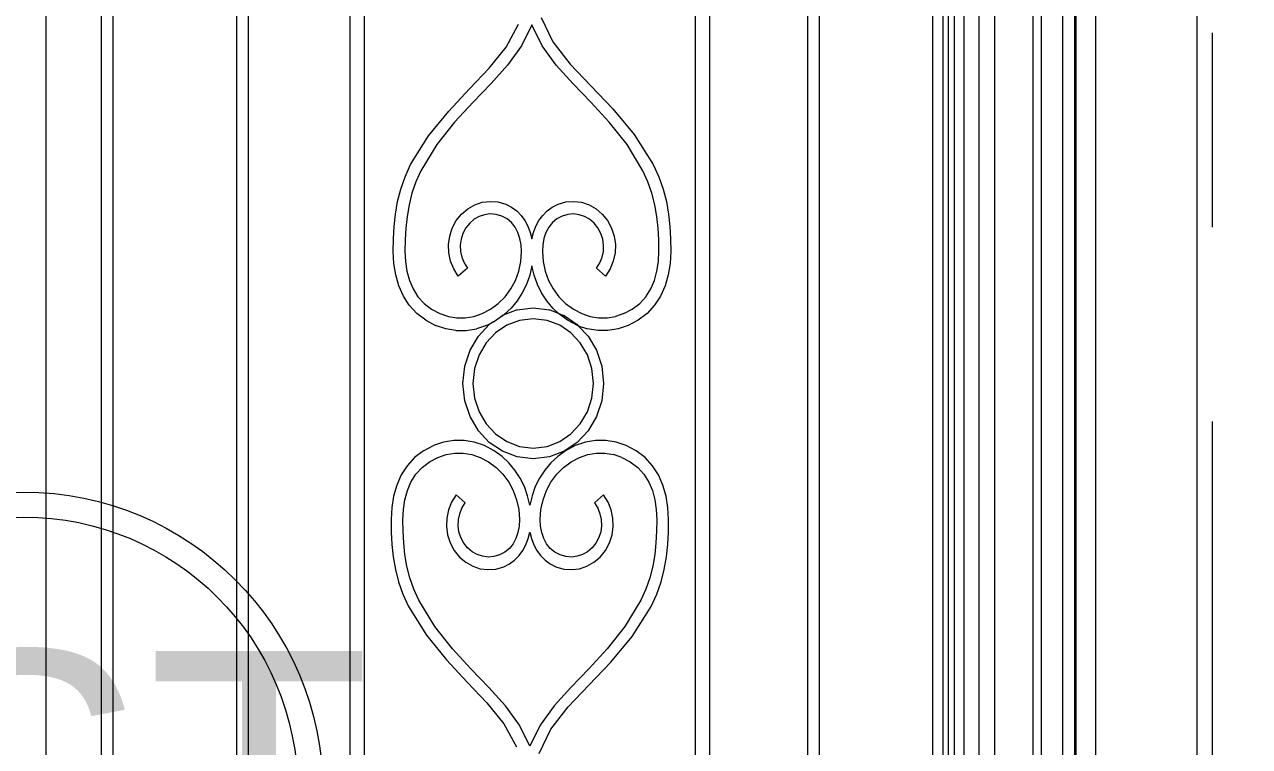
# Model space of a CAD drawing. Header units: millimetres. Extents: x 1832547 to 2001569, y -558009 to -417808.
# Drawn here: x 1917956 to 1918744, y -547896 to -547432 of the extents above; entities that cross this region are included whole.
import ezdxf

# ---------------------------------------------------------------- set-up
doc = ezdxf.new("R2010")
doc.units = ezdxf.units.MM
doc.header["$MEASUREMENT"] = 0
doc.linetypes.add('CENTER', pattern=[2, 1.25, -0.25, 0.25, -0.25])
doc.layers.get('0').update_dxf_attribs({"linetype": 'CONTINUOUS'})
for name, color, linetype, lineweight in [('AUDIT_I_120404221301-0', 7, 'CONTINUOUS', 15), ('CA. HATCH', 250, 'CONTINUOUS', 9), ('CA.manh 08', 8, 'CONTINUOUS', 9), ('CA.thay 145', 145, 'CONTINUOUS', 18), ('CA.tim 67', 67, 'CENTER', 9), ('CA_manh 08', 8, 'CONTINUOUS', 9)]:
    doc.layers.add(name, color=color, linetype=linetype, lineweight=lineweight)
doc.layers.add('H', color=250, linetype='CONTINUOUS')
doc.styles.add('CA.JSC1', font='Vhavan.ttf', dxfattribs={"width": 0.8})

# ---------------------------------------------------------------- blocks, each defined once
blk = doc.blocks.new('*U461')
for p, q in [((0, 0), (0, 2730)), ((65, 70), (65, 2675)), ((100, 70), (100, 2675))]:
    blk.add_line(p, q)
at = {"color": 8}
blk.add_lwpolyline([(86.5, 60), (78.5, 60), (78.5, 2685), (86.5, 2685)], close=True, dxfattribs=at)
blk = doc.blocks.new('A$C31C4286B')
at = {"layer": 'CA.manh 08'}
blk.add_circle((491.9, 947.5), 273.7, dxfattribs=at)
at = {"layer": 'CA.thay 145'}
blk.add_circle((491.9, 947.5), 250.8, dxfattribs=at)

msp = doc.modelspace()

# ---------------------------------------------------------------- hatches: boundary and pattern name
at = {"layer": 'H'}
h = msp.add_hatch(dxfattribs=at)
h.set_pattern_fill('ANSI31', color=256, scale=250, style=0)
h.paths.add_polyline_path([(1928169.95, -551249.24), (1928389.95, -551249.24), (1928389.95, -551899.24), (1928169.95, -551899.24)])
h.paths.add_polyline_path([(1928549.95, -551169.24), (1928494.95, -551169.24), (1928494.95, -551249.24), (1928389.95, -551249.24), (1928389.95, -551309.24), (1928449.95, -551309.24), (1928499.95, -551309.24), (1928499.95, -551279.24), (1928505.93, -551275.51), (1928511.56, -551271.26), (1928516.79, -551266.52), (1928521.56, -551261.33), (1928525.85, -551255.73), (1928529.63, -551249.77), (1928532.85, -551243.5), (1928535.49, -551236.96), (1928537.54, -551230.21), (1928538.97, -551223.3), (1928539.77, -551216.29), (1928539.95, -551209.24), (1928549.95, -551209.24)])
h.paths.add_polyline_path([(1928429.95, -551119.24), (1928419.95, -551119.24), (1928419.95, -551099.24), (1928389.95, -551099.24), (1928389.95, -551169.24), (1928439.95, -551169.24), (1928439.95, -551149.24), (1928429.95, -551149.24)])
h.paths.add_polyline_path([(1928169.95, -547549.24), (1928389.95, -547549.24), (1928389.95, -548199.24), (1928169.95, -548199.24)])
h.paths.add_polyline_path([(1928429.95, -547419.24), (1928419.95, -547419.24), (1928419.95, -547399.24), (1928389.95, -547399.24), (1928389.95, -547469.24), (1928439.95, -547469.24), (1928439.95, -547449.24), (1928429.95, -547449.24)])
h.paths.add_polyline_path([(1928549.95, -547469.24), (1928494.95, -547469.24), (1928494.95, -547549.24), (1928389.95, -547549.24), (1928389.95, -547609.24), (1928449.95, -547609.24), (1928499.95, -547609.24), (1928499.95, -547579.24), (1928505.93, -547575.51), (1928511.56, -547571.26), (1928516.79, -547566.52), (1928521.56, -547561.33), (1928525.85, -547555.73), (1928529.63, -547549.77), (1928532.85, -547543.5), (1928535.49, -547536.96), (1928537.54, -547530.21), (1928538.97, -547523.3), (1928539.77, -547516.29), (1928539.95, -547509.24), (1928549.95, -547509.24)])
h.paths.add_polyline_path([(1928519.95, -548909.24), (1928389.95, -548909.24), (1928389.95, -548984.24), (1928454.95, -548984.24), (1928454.95, -549034.24), (1928389.95, -549034.24), (1928389.95, -549119.24), (1928419.95, -549119.24), (1928419.95, -549099.24), (1928429.95, -549099.24), (1928429.95, -549069.24), (1928439.95, -549069.24), (1928439.95, -549049.24), (1928459.95, -549049.24), (1928469.95, -549049.24), (1928469.95, -549019.24), (1928475.93, -549015.51), (1928481.56, -549011.26), (1928486.79, -549006.52), (1928491.56, -549001.33), (1928495.85, -548995.73), (1928499.63, -548989.77), (1928502.85, -548983.5), (1928505.49, -548976.96), (1928507.54, -548970.21), (1928508.97, -548963.3), (1928509.77, -548956.29), (1928509.95, -548949.24), (1928519.95, -548949.24)])
h.paths.add_polyline_path([(1928169.95, -548599.24), (1928389.95, -548599.24), (1928389.95, -548984.24), (1928169.95, -548984.24)])
h.paths.add_polyline_path([(1928519.95, -545209.24), (1928389.95, -545209.24), (1928389.95, -545284.24), (1928454.95, -545284.24), (1928454.95, -545334.24), (1928389.95, -545334.24), (1928389.95, -545419.24), (1928419.95, -545419.24), (1928419.95, -545399.24), (1928429.95, -545399.24), (1928429.95, -545369.24), (1928439.95, -545369.24), (1928439.95, -545349.24), (1928459.95, -545349.24), (1928469.95, -545349.24), (1928469.95, -545319.24), (1928475.93, -545315.51), (1928481.56, -545311.26), (1928486.79, -545306.52), (1928491.56, -545301.33), (1928495.85, -545295.73), (1928499.63, -545289.77), (1928502.85, -545283.5), (1928505.49, -545276.96), (1928507.54, -545270.21), (1928508.97, -545263.3), (1928509.77, -545256.29), (1928509.95, -545249.24), (1928519.95, -545249.24)])
h.paths.add_polyline_path([(1928169.95, -544976.05), (1928389.95, -544976.05), (1928389.95, -545284.24), (1928169.95, -545284.24)])
edge = h.paths.add_edge_path()
edge.add_line((1926914.96, -541609.26), (1927024.91, -541609.26))
edge.add_line((1927024.91, -541609.26), (1927134.86, -541609.26))
edge.add_line((1927134.86, -541609.26), (1927134.86, -541649.26))
edge.add_line((1927134.86, -541649.26), (1927099.82, -541649.26))
edge.add_line((1927099.82, -541649.26), (1927099.82, -541674.26))
edge.add_line((1927099.82, -541674.26), (1927084.83, -541674.26))
edge.add_line((1927084.83, -541674.26), (1927084.83, -541704.26))
edge.add_arc((1927469.4, -542085.72), 541.67, 135.23301, 145.96627)
edge.add_arc((1927335.16, -541979.99), 371.46, 147.89348, 165.8597)
edge.add_line((1926974.96, -541889.24), (1926939.96, -541889.24))
edge.add_line((1926939.96, -541889.24), (1926939.96, -541924.24))
edge.add_line((1926939.96, -541924.24), (1926914.96, -541924.24))
edge.add_line((1926914.96, -541924.24), (1926914.96, -541609.26))
edge = h.paths.add_edge_path()
edge.add_line((1917974.83, -541609.25), (1917864.89, -541609.25))
edge.add_line((1917864.89, -541609.25), (1917754.94, -541609.25))
edge.add_line((1917754.94, -541609.25), (1917754.94, -541649.25))
edge.add_line((1917754.94, -541649.25), (1917789.97, -541649.25))
edge.add_line((1917789.97, -541649.25), (1917789.97, -541674.25))
edge.add_line((1917789.97, -541674.25), (1917804.97, -541674.25))
edge.add_line((1917804.97, -541674.25), (1917804.97, -541704.25))
edge.add_arc((1917420.39, -542085.71), 541.67, 34.03373, 44.76699, ccw=False)
edge.add_arc((1917554.63, -541979.98), 371.46, 14.1403, 32.10652, ccw=False)
edge.add_line((1917914.83, -541889.23), (1917949.83, -541889.23))
edge.add_line((1917949.83, -541889.23), (1917949.83, -541924.23))
edge.add_line((1917949.83, -541924.23), (1917974.83, -541924.23))
edge.add_line((1917974.83, -541924.23), (1917974.83, -541609.25))
h.paths.add_polyline_path([(1918829.83, -544999.23), (1918609.83, -544999.23), (1918609.83, -545284.24), (1918829.83, -545284.24)])
h.paths.add_polyline_path([(1918479.83, -545209.24), (1918609.83, -545209.24), (1918609.83, -545284.24), (1918544.83, -545284.24), (1918544.83, -545334.24), (1918609.83, -545334.24), (1918609.83, -545419.24), (1918579.83, -545419.24), (1918579.83, -545399.24), (1918569.83, -545399.24), (1918569.83, -545369.24), (1918559.83, -545369.24), (1918559.83, -545349.24), (1918539.83, -545349.24), (1918529.83, -545349.24), (1918529.83, -545319.24), (1918523.85, -545315.51), (1918518.22, -545311.26), (1918512.99, -545306.52), (1918508.22, -545301.33), (1918503.93, -545295.73), (1918500.15, -545289.77), (1918496.93, -545283.5), (1918494.29, -545276.96), (1918492.24, -545270.21), (1918490.81, -545263.3), (1918490.01, -545256.29), (1918489.83, -545249.24), (1918479.83, -545249.24)])
h.paths.add_polyline_path([(1918609.83, -548984.24), (1918829.83, -548984.24), (1918829.83, -548599.24), (1918609.83, -548599.24)])
h.paths.add_polyline_path([(1918479.83, -548909.24), (1918609.83, -548909.24), (1918609.83, -548984.24), (1918544.83, -548984.24), (1918544.83, -549034.24), (1918609.83, -549034.24), (1918609.83, -549119.24), (1918579.83, -549119.24), (1918579.83, -549099.24), (1918569.83, -549099.24), (1918569.83, -549069.24), (1918559.83, -549069.24), (1918559.83, -549049.24), (1918539.83, -549049.24), (1918529.83, -549049.24), (1918529.83, -549019.24), (1918523.85, -549015.51), (1918518.22, -549011.26), (1918512.99, -549006.52), (1918508.22, -549001.33), (1918503.93, -548995.73), (1918500.15, -548989.77), (1918496.93, -548983.5), (1918494.29, -548976.96), (1918492.24, -548970.21), (1918490.81, -548963.3), (1918490.01, -548956.29), (1918489.83, -548949.24), (1918479.83, -548949.24)])
h.paths.add_polyline_path([(1929090.07, -544779.89), (1929089.95, -544780.02), (1929089.95, -544780.04)])

# ---------------------------------------------------------------- linework, layer by layer
at = {"layer": 'CA. HATCH'}
for p, q in [((1918569.83, -548249.24), (1918569.83, -545399.24)), ((1918579.83, -548249.24), (1918579.83, -545419.24)), ((1918549.83, -545449.24), (1918549.83, -548249.24)), ((1918559.83, -545449.24), (1918559.83, -548249.24))]:
    msp.add_line(p, q, dxfattribs=at)
at = {"layer": 'CA.thay 145'}
for points in [[(1918609.83, -548199.23), (1918609.83, -544976.45)], [(1918539.79, -545349.24), (1918539.79, -548199.23)]]:
    msp.add_lwpolyline(points, dxfattribs=at)
at = {"layer": 'CA.tim 67', "ltscale": 500}
msp.add_line((1918719.83, -555311.98), (1918719.83, -538939.38), dxfattribs=at)
at = {"layer": 'CA_manh 08'}
for p, q in [((1918604.18, -547295.88), (1918604.18, -548029.24)), ((1917969.94, -547919.08), (1917969.94, -547406.81)), ((1918005.35, -547406.81), (1918005.35, -547919.08)), ((1918012.92, -547917.31), (1918012.92, -547407.42)), ((1918092.37, -547407.78), (1918092.37, -547923.97)), ((1918099.94, -547919.08), (1918099.94, -547406.81)), ((1918165.1, -547406.81), (1918165.1, -547919.08)), ((1918174.56, -547919.08), (1918174.56, -547406.81)), ((1918387.18, -547406.81), (1918387.18, -547919.08)), ((1918396.64, -547919.08), (1918396.64, -547406.81)), ((1918459.35, -547406.81), (1918459.35, -547919.08)), ((1918466.92, -547407.78), (1918466.92, -547923.97)), ((1918546.37, -547407.42), (1918546.37, -547917.31)), ((1918553.94, -547919.08), (1918553.94, -547406.81)), ((1918604.18, -547406.81), (1918604.18, -547919.08)), ((1918632.11, -547919.08), (1918632.11, -547406.04)), ((1918632.11, -547919.08), (1918632.11, -547406.04)), ((1918288.17, -547427.11), (1918295.76, -547442.9)), ((1918265.56, -547446.21), (1918273.61, -547431.59)), ((1918282.23, -547431.82), (1918275.61, -547445.53)), ((1918288.85, -547445.53), (1918282.23, -547431.82)), ((1918295.76, -547442.9), (1918306.81, -547457.25)), ((1918254.67, -547459.76), (1918265.56, -547446.21)), ((1918275.61, -547445.53), (1918266.61, -547457.93)), ((1918297.84, -547457.93), (1918288.85, -547445.53)), ((1918242.03, -547473.16), (1918254.67, -547459.76)), ((1918266.61, -547457.93), (1918255.95, -547469.74)), ((1918308.5, -547469.74), (1918297.84, -547457.93)), ((1918306.81, -547457.25), (1918320.06, -547471.23)), ((1918228.7, -547487.36), (1918242.03, -547473.16)), ((1918255.95, -547469.74), (1918244.33, -547481.7)), ((1918320.12, -547481.7), (1918308.5, -547469.74)), ((1918320.06, -547471.23), (1918334.23, -547485.94)), ((1918244.33, -547481.7), (1918232.47, -547494.53)), ((1918331.98, -547494.53), (1918320.12, -547481.7)), ((1918215.74, -547503.26), (1918228.7, -547487.36)), ((1918334.23, -547485.94), (1918348.04, -547502.44)), ((1918232.47, -547494.53), (1918221.07, -547508.98)), ((1918343.38, -547508.98), (1918331.98, -547494.53)), ((1918204.24, -547521.81), (1918215.74, -547503.26)), ((1918348.04, -547502.44), (1918360.21, -547521.81)), ((1918221.07, -547508.98), (1918210.85, -547525.77)), ((1918353.6, -547525.77), (1918343.38, -547508.98)), ((1918200.61, -547529.74), (1918204.24, -547521.81)), ((1918360.21, -547521.81), (1918363.84, -547529.74)), ((1918197.83, -547537.68), (1918200.61, -547529.74)), ((1918210.85, -547525.77), (1918207.62, -547532.89)), ((1918356.83, -547532.89), (1918353.6, -547525.77)), ((1918363.84, -547529.74), (1918366.62, -547537.68)), ((1918195.8, -547545.64), (1918197.83, -547537.68)), ((1918207.62, -547532.89), (1918205.11, -547540.18)), ((1918359.34, -547540.18), (1918356.83, -547532.89)), ((1918366.62, -547537.68), (1918368.65, -547545.64)), ((1918194.41, -547553.62), (1918195.8, -547545.64)), ((1918205.11, -547540.18), (1918203.24, -547547.61)), ((1918245.48, -547547.66), (1918250.28, -547546.07)), ((1918250.28, -547546.07), (1918255.3, -547545.45)), ((1918255.3, -547545.45), (1918260.39, -547545.85)), ((1918260.39, -547545.85), (1918265.43, -547547.3)), ((1918265.43, -547547.3), (1918269.16, -547549.17)), ((1918295.29, -547549.17), (1918299.02, -547547.3)), ((1918299.02, -547547.3), (1918304.06, -547545.85)), ((1918304.06, -547545.85), (1918309.15, -547545.45)), ((1918309.15, -547545.45), (1918314.17, -547546.07)), ((1918314.17, -547546.07), (1918318.97, -547547.66)), ((1918361.21, -547547.61), (1918359.34, -547540.18)), ((1918368.65, -547545.64), (1918370.04, -547553.62)), ((1918193.55, -547561.61), (1918194.41, -547553.62)), ((1918201.94, -547555.11), (1918201.12, -547562.63)), ((1918203.24, -547547.61), (1918201.94, -547555.11)), ((1918233.59, -547557.82), (1918237, -547553.58)), ((1918237, -547553.58), (1918241.01, -547550.18)), ((1918241.01, -547550.18), (1918245.48, -547547.66)), ((1918248.35, -547555.17), (1918245.12, -547556.99)), ((1918251.82, -547554.02), (1918248.35, -547555.17)), ((1918255.45, -547553.57), (1918251.82, -547554.02)), ((1918259.13, -547553.86), (1918255.45, -547553.57)), ((1918262.79, -547554.91), (1918259.13, -547553.86)), ((1918266.22, -547556.72), (1918262.79, -547554.91)), ((1918269.16, -547549.17), (1918272.44, -547551.58)), ((1918272.44, -547551.58), (1918275.29, -547554.47)), ((1918275.29, -547554.47), (1918277.69, -547557.78)), ((1918286.76, -547557.78), (1918289.16, -547554.47)), ((1918289.16, -547554.47), (1918292.01, -547551.58)), ((1918292.01, -547551.58), (1918295.29, -547549.17)), ((1918301.66, -547554.91), (1918298.23, -547556.72)), ((1918305.32, -547553.86), (1918301.66, -547554.91)), ((1918309, -547553.57), (1918305.32, -547553.86)), ((1918312.63, -547554.02), (1918309, -547553.57)), ((1918316.1, -547555.17), (1918312.63, -547554.02)), ((1918319.33, -547556.99), (1918316.1, -547555.17)), ((1918318.97, -547547.66), (1918323.44, -547550.18)), ((1918323.44, -547550.18), (1918327.45, -547553.58)), ((1918327.45, -547553.58), (1918330.86, -547557.82)), ((1918362.51, -547555.11), (1918361.21, -547547.61)), ((1918363.33, -547562.63), (1918362.51, -547555.11)), ((1918370.04, -547553.62), (1918370.9, -547561.61)), ((1918193.12, -547569.62), (1918193.55, -547561.61)), ((1918201.12, -547562.63), (1918200.7, -547570.14)), ((1918229.33, -547567.86), (1918230.99, -547562.68)), ((1918230.99, -547562.68), (1918233.59, -547557.82)), ((1918239.76, -547562.52), (1918237.88, -547566.05)), ((1918242.23, -547559.45), (1918239.76, -547562.52)), ((1918245.12, -547556.99), (1918242.23, -547559.45)), ((1918269.1, -547559.13), (1918266.22, -547556.72)), ((1918271.43, -547562.06), (1918269.1, -547559.13)), ((1918273.23, -547565.46), (1918271.43, -547562.06)), ((1918277.69, -547557.78), (1918279.65, -547561.45)), ((1918279.65, -547561.45), (1918281.16, -547565.41)), ((1918283.29, -547565.41), (1918284.8, -547561.45)), ((1918284.8, -547561.45), (1918286.76, -547557.78)), ((1918293.02, -547562.06), (1918291.22, -547565.46)), ((1918295.35, -547559.13), (1918293.02, -547562.06)), ((1918298.23, -547556.72), (1918295.35, -547559.13)), ((1918322.22, -547559.45), (1918319.33, -547556.99)), ((1918324.69, -547562.52), (1918322.22, -547559.45)), ((1918326.57, -547566.05), (1918324.69, -547562.52)), ((1918330.86, -547557.82), (1918333.46, -547562.68)), ((1918333.46, -547562.68), (1918335.12, -547567.86)), ((1918363.75, -547570.14), (1918363.33, -547562.63)), ((1918370.9, -547561.61), (1918371.33, -547569.62)), ((1918193.03, -547577.63), (1918193.12, -547569.62)), ((1918200.7, -547570.14), (1918200.59, -547577.57)), ((1918228.59, -547573.22), (1918229.33, -547567.86)), ((1918236.68, -547569.8), (1918236.15, -547573.69)), ((1918237.88, -547566.05), (1918236.68, -547569.8)), ((1918274.51, -547569.23), (1918273.23, -547565.46)), ((1918275.27, -547573.32), (1918274.51, -547569.23)), ((1918281.16, -547565.41), (1918282.23, -547569.61)), ((1918282.23, -547569.61), (1918283.29, -547565.41)), ((1918289.94, -547569.23), (1918289.18, -547573.32)), ((1918291.22, -547565.46), (1918289.94, -547569.23)), ((1918327.77, -547569.8), (1918326.57, -547566.05)), ((1918328.3, -547573.69), (1918327.77, -547569.8)), ((1918335.12, -547567.86), (1918335.86, -547573.22)), ((1918363.86, -547577.57), (1918363.75, -547570.14)), ((1918371.33, -547569.62), (1918371.42, -547577.63)), ((1918193.44, -547585.35), (1918193.03, -547577.63)), ((1918200.59, -547577.57), (1918200.91, -547584.08)), ((1918228.79, -547578.62), (1918228.59, -547573.22)), ((1918229.9, -547583.91), (1918228.79, -547578.62)), ((1918236.15, -547573.69), (1918236.3, -547577.6)), ((1918236.3, -547577.6), (1918237.11, -547581.42)), ((1918275.07, -547584.13), (1918275.52, -547577.64)), ((1918275.52, -547577.64), (1918275.27, -547573.32)), ((1918289.18, -547573.32), (1918288.93, -547577.64)), ((1918288.93, -547577.64), (1918289.38, -547584.13)), ((1918327.34, -547581.42), (1918328.15, -547577.6)), ((1918328.15, -547577.6), (1918328.3, -547573.69)), ((1918335.66, -547578.62), (1918334.55, -547583.91)), ((1918335.86, -547573.22), (1918335.66, -547578.62)), ((1918363.54, -547584.08), (1918363.86, -547577.57)), ((1918371.42, -547577.63), (1918371.01, -547585.35)), ((1918194.64, -547592.78), (1918193.44, -547585.35)), ((1918200.91, -547584.08), (1918201.85, -547590.35)), ((1918231.93, -547588.94), (1918229.9, -547583.91)), ((1918237.11, -547581.42), (1918238.59, -547585.07)), ((1918238.59, -547585.07), (1918240.72, -547588.42)), ((1918273.74, -547590.37), (1918275.07, -547584.13)), ((1918289.38, -547584.13), (1918290.71, -547590.37)), ((1918323.73, -547588.42), (1918325.86, -547585.07)), ((1918325.86, -547585.07), (1918327.34, -547581.42)), ((1918334.55, -547583.91), (1918332.52, -547588.94)), ((1918362.6, -547590.35), (1918363.54, -547584.08)), ((1918371.01, -547585.35), (1918369.81, -547592.78)), ((1918196.67, -547599.82), (1918194.64, -547592.78)), ((1918201.85, -547590.35), (1918203.47, -547596.28)), ((1918234.87, -547593.57), (1918231.93, -547588.94)), ((1918240.72, -547588.42), (1918234.87, -547593.57)), ((1918271.58, -547596.29), (1918273.74, -547590.37)), ((1918280.82, -547593), (1918278.73, -547598.85)), ((1918282.23, -547586.88), (1918280.82, -547593)), ((1918283.64, -547593), (1918282.23, -547586.88)), ((1918285.72, -547598.85), (1918283.64, -547593)), ((1918290.71, -547590.37), (1918292.87, -547596.29)), ((1918329.59, -547593.57), (1918323.73, -547588.42)), ((1918332.52, -547588.94), (1918329.59, -547593.57)), ((1918360.98, -547596.28), (1918362.6, -547590.35)), ((1918369.81, -547592.78), (1918367.79, -547599.82)), ((1918199.57, -547606.36), (1918196.67, -547599.82)), ((1918203.47, -547596.28), (1918205.81, -547601.78)), ((1918205.81, -547601.78), (1918208.93, -547606.76)), ((1918264.95, -547606.77), (1918268.63, -547601.79)), ((1918268.63, -547601.79), (1918271.58, -547596.29)), ((1918278.73, -547598.85), (1918276.02, -547604.37)), ((1918288.44, -547604.37), (1918285.72, -547598.85)), ((1918292.87, -547596.29), (1918295.82, -547601.79)), ((1918295.82, -547601.79), (1918299.5, -547606.77)), ((1918355.52, -547606.76), (1918358.64, -547601.78)), ((1918358.64, -547601.78), (1918360.98, -547596.28)), ((1918367.79, -547599.82), (1918364.88, -547606.36)), ((1918203.39, -547612.29), (1918199.57, -547606.36)), ((1918208.93, -547606.76), (1918212.89, -547611.14)), ((1918260.58, -547611.14), (1918264.95, -547606.77)), ((1918272.69, -547609.5), (1918268.78, -547614.16)), ((1918276.02, -547604.37), (1918272.69, -547609.5)), ((1918291.76, -547609.5), (1918288.44, -547604.37)), ((1918295.67, -547614.16), (1918291.76, -547609.5)), ((1918299.5, -547606.77), (1918303.87, -547611.14)), ((1918351.56, -547611.14), (1918355.52, -547606.76)), ((1918364.88, -547606.36), (1918361.06, -547612.29)), ((1918208.16, -547617.49), (1918203.39, -547612.29)), ((1918213.95, -547621.85), (1918208.16, -547617.49)), ((1918212.89, -547611.14), (1918217.73, -547614.81)), ((1918217.73, -547614.81), (1918223.08, -547617.64)), ((1918223.08, -547617.64), (1918228.49, -547619.52)), ((1918244.83, -547619.51), (1918250.24, -547617.63)), ((1918250.24, -547617.63), (1918255.58, -547614.81)), ((1918255.58, -547614.81), (1918260.58, -547611.14)), ((1918272.72, -547615.27), (1918263.73, -547618.73)), ((1918268.78, -547614.16), (1918264.33, -547618.3)), ((1918272.72, -547615.27), (1918283.08, -547613.99)), ((1918283.08, -547613.99), (1918293.44, -547615.27)), ((1918299.28, -547617.52), (1918293.44, -547615.27)), ((1918295.67, -547614.16), (1918299.28, -547617.52)), ((1918300.12, -547618.3), (1918299.28, -547617.52)), ((1918299.28, -547617.52), (1918302.95, -547618.93)), ((1918303.87, -547611.14), (1918308.87, -547614.81)), ((1918308.87, -547614.81), (1918314.21, -547617.63)), ((1918314.21, -547617.63), (1918319.62, -547619.51)), ((1918341.37, -547617.64), (1918335.96, -547619.52)), ((1918341.37, -547617.64), (1918346.72, -547614.81)), ((1918346.72, -547614.81), (1918351.56, -547611.14)), ((1918356.29, -547617.49), (1918350.5, -547621.85)), ((1918361.06, -547612.29), (1918356.29, -547617.49)), ((1918213.95, -547621.85), (1918220.32, -547625.2)), ((1918226.81, -547627.44), (1918220.32, -547625.2)), ((1918228.49, -547619.52), (1918233.93, -547620.45)), ((1918233.93, -547620.45), (1918239.39, -547620.45)), ((1918239.39, -547620.45), (1918244.83, -547619.51)), ((1918252.99, -547625.2), (1918246.5, -547627.44)), ((1918247.8, -547632.19), (1918254.81, -547624.67)), ((1918252.99, -547625.2), (1918257.48, -547622.84)), ((1918257.48, -547622.84), (1918254.81, -547624.67)), ((1918257.48, -547622.84), (1918263.2, -547618.93)), ((1918259.36, -547621.85), (1918257.48, -547622.84)), ((1918266.03, -547625.15), (1918258.84, -547630.07)), ((1918263.73, -547618.73), (1918259.36, -547621.85)), ((1918263.2, -547618.93), (1918263.73, -547618.73)), ((1918263.73, -547618.73), (1918264.33, -547618.3)), ((1918274.19, -547622.01), (1918266.03, -547625.15)), ((1918283.08, -547620.91), (1918274.19, -547622.01)), ((1918291.96, -547622.01), (1918283.08, -547620.91)), ((1918300.12, -547625.15), (1918291.96, -547622.01)), ((1918305.09, -547621.85), (1918300.12, -547618.3)), ((1918307.32, -547630.07), (1918300.12, -547625.15)), ((1918302.95, -547618.93), (1918311.35, -547624.67)), ((1918311.46, -547625.2), (1918305.09, -547621.85)), ((1918311.35, -547624.67), (1918312.03, -547625.4)), ((1918312.03, -547625.4), (1918311.46, -547625.2)), ((1918312.03, -547625.4), (1918317.95, -547627.44)), ((1918318.35, -547632.19), (1918312.03, -547625.4)), ((1918319.62, -547619.51), (1918325.06, -547620.45)), ((1918325.06, -547620.45), (1918330.52, -547620.45)), ((1918330.52, -547620.45), (1918335.96, -547619.52)), ((1918344.13, -547625.2), (1918337.64, -547627.44)), ((1918350.5, -547621.85), (1918344.13, -547625.2)), ((1918233.36, -547628.55), (1918226.81, -547627.44)), ((1918233.36, -547628.55), (1918239.95, -547628.55)), ((1918239.95, -547628.55), (1918246.5, -547627.44)), ((1918242.46, -547641.21), (1918247.8, -547632.19)), ((1918258.84, -547630.07), (1918252.83, -547636.52)), ((1918313.33, -547636.52), (1918307.32, -547630.07)), ((1918324.5, -547628.55), (1918317.95, -547627.44)), ((1918318.35, -547632.19), (1918323.69, -547641.21)), ((1918331.09, -547628.55), (1918324.5, -547628.55)), ((1918337.64, -547627.44), (1918331.09, -547628.55)), ((1918239.06, -547651.43), (1918242.46, -547641.21)), ((1918252.83, -547636.52), (1918248.25, -547644.25)), ((1918317.91, -547644.25), (1918313.33, -547636.52)), ((1918323.69, -547641.21), (1918327.1, -547651.43)), ((1918248.25, -547644.25), (1918245.33, -547653.02)), ((1918320.83, -547653.02), (1918317.91, -547644.25)), ((1918237.86, -547662.56), (1918239.06, -547651.43)), ((1918245.33, -547653.02), (1918244.3, -547662.56)), ((1918321.85, -547662.56), (1918320.83, -547653.02)), ((1918327.1, -547651.43), (1918328.29, -547662.56)), ((1918239.06, -547673.69), (1918237.86, -547662.56)), ((1918244.3, -547662.56), (1918245.33, -547672.1)), ((1918320.83, -547672.1), (1918321.85, -547662.56)), ((1918328.29, -547662.56), (1918327.1, -547673.69)), ((1918245.33, -547672.1), (1918248.25, -547680.87)), ((1918317.91, -547680.87), (1918320.83, -547672.1)), ((1918242.46, -547683.91), (1918239.06, -547673.69)), ((1918248.25, -547680.87), (1918252.83, -547688.6)), ((1918313.33, -547688.6), (1918317.91, -547680.87)), ((1918327.1, -547673.69), (1918323.69, -547683.91)), ((1918247.8, -547692.93), (1918242.46, -547683.91)), ((1918252.83, -547688.6), (1918258.83, -547695.05)), ((1918307.32, -547695.05), (1918313.33, -547688.6)), ((1918323.69, -547683.91), (1918318.35, -547692.93)), ((1918254.81, -547700.45), (1918247.8, -547692.93)), ((1918258.83, -547695.05), (1918266.03, -547699.97)), ((1918300.12, -547699.97), (1918307.32, -547695.05)), ((1918318.35, -547692.93), (1918311.35, -547700.45)), ((1918212.59, -547705.89), (1918218.96, -547702.54)), ((1918225.45, -547700.31), (1918218.96, -547702.54)), ((1918232.01, -547699.19), (1918225.45, -547700.31)), ((1918238.59, -547699.19), (1918232.01, -547699.19)), ((1918245.15, -547700.31), (1918238.59, -547699.19)), ((1918251.64, -547702.54), (1918245.15, -547700.31)), ((1918258.01, -547705.89), (1918251.64, -547702.54)), ((1918263.2, -547706.19), (1918254.81, -547700.45)), ((1918266.03, -547699.97), (1918274.19, -547703.11)), ((1918274.19, -547703.11), (1918283.08, -547704.21)), ((1918283.08, -547704.21), (1918291.96, -547703.11)), ((1918291.96, -547703.11), (1918300.12, -547699.97)), ((1918311.35, -547700.45), (1918302.95, -547706.19)), ((1918310.1, -547702.54), (1918303.73, -547705.89)), ((1918316.59, -547700.31), (1918310.1, -547702.54)), ((1918323.15, -547699.19), (1918316.59, -547700.31)), ((1918329.73, -547699.19), (1918323.15, -547699.19)), ((1918336.29, -547700.31), (1918329.73, -547699.19)), ((1918342.78, -547702.54), (1918336.29, -547700.31)), ((1918349.15, -547705.89), (1918342.78, -547702.54)), ((1918206.81, -547710.26), (1918202.03, -547715.46)), ((1918212.59, -547705.89), (1918206.81, -547710.26)), ((1918216.38, -547712.93), (1918221.72, -547710.11)), ((1918221.72, -547710.11), (1918227.13, -547708.23)), ((1918227.13, -547708.23), (1918232.58, -547707.29)), ((1918232.58, -547707.29), (1918238.03, -547707.29)), ((1918238.03, -547707.29), (1918243.48, -547708.23)), ((1918243.48, -547708.23), (1918248.88, -547710.11)), ((1918248.88, -547710.11), (1918254.22, -547712.93)), ((1918262.98, -547709.44), (1918258.01, -547705.89)), ((1918267.43, -547713.58), (1918262.98, -547709.44)), ((1918272.72, -547709.84), (1918263.2, -547706.19)), ((1918283.08, -547711.13), (1918272.72, -547709.84)), ((1918293.44, -547709.84), (1918283.08, -547711.13)), ((1918302.95, -547706.19), (1918293.44, -547709.84)), ((1918298.77, -547709.44), (1918294.31, -547713.58)), ((1918303.73, -547705.89), (1918298.77, -547709.44)), ((1918307.52, -547712.93), (1918312.86, -547710.11)), ((1918312.86, -547710.11), (1918318.26, -547708.23)), ((1918318.26, -547708.23), (1918323.71, -547707.29)), ((1918323.71, -547707.29), (1918329.16, -547707.29)), ((1918329.16, -547707.29), (1918334.61, -547708.23)), ((1918340.02, -547710.11), (1918334.61, -547708.23)), ((1918340.02, -547710.11), (1918345.36, -547712.93)), ((1918354.93, -547710.26), (1918349.15, -547705.89)), ((1918359.71, -547715.46), (1918354.93, -547710.26)), ((1918202.03, -547715.46), (1918198.21, -547721.38)), ((1918207.58, -547720.98), (1918211.54, -547716.6)), ((1918211.54, -547716.6), (1918216.38, -547712.93)), ((1918254.22, -547712.93), (1918259.23, -547716.6)), ((1918259.23, -547716.6), (1918263.59, -547720.98)), ((1918271.33, -547718.25), (1918267.43, -547713.58)), ((1918274.66, -547723.37), (1918271.33, -547718.25)), ((1918290.41, -547718.25), (1918287.08, -547723.37)), ((1918294.31, -547713.58), (1918290.41, -547718.25)), ((1918298.15, -547720.98), (1918302.52, -547716.6)), ((1918302.52, -547716.6), (1918307.52, -547712.93)), ((1918345.36, -547712.93), (1918350.21, -547716.6)), ((1918350.21, -547716.6), (1918354.16, -547720.98)), ((1918363.53, -547721.38), (1918359.71, -547715.46)), ((1918195.31, -547727.92), (1918193.28, -547734.96)), ((1918198.21, -547721.38), (1918195.31, -547727.92)), ((1918202.11, -547731.47), (1918204.46, -547725.96)), ((1918204.46, -547725.96), (1918207.58, -547720.98)), ((1918263.59, -547720.98), (1918267.27, -547725.96)), ((1918267.27, -547725.96), (1918270.22, -547731.45)), ((1918277.38, -547728.89), (1918274.66, -547723.37)), ((1918287.08, -547723.37), (1918284.36, -547728.89)), ((1918291.52, -547731.45), (1918294.47, -547725.96)), ((1918294.47, -547725.96), (1918298.15, -547720.98)), ((1918354.16, -547720.98), (1918357.28, -547725.96)), ((1918357.28, -547725.96), (1918359.63, -547731.47)), ((1918366.43, -547727.92), (1918363.53, -547721.38)), ((1918368.46, -547734.96), (1918366.43, -547727.92)), ((1918193.28, -547734.96), (1918192.08, -547742.4)), ((1918200.5, -547737.4), (1918202.11, -547731.47)), ((1918233.51, -547734.17), (1918230.57, -547738.8)), ((1918239.36, -547739.32), (1918233.51, -547734.17)), ((1918270.22, -547731.45), (1918272.39, -547737.37)), ((1918279.46, -547734.75), (1918277.38, -547728.89)), ((1918280.87, -547740.87), (1918279.46, -547734.75)), ((1918282.28, -547734.75), (1918280.87, -547740.87)), ((1918284.36, -547728.89), (1918282.28, -547734.75)), ((1918289.36, -547737.37), (1918291.52, -547731.45)), ((1918328.23, -547734.17), (1918322.38, -547739.32)), ((1918331.17, -547738.8), (1918328.23, -547734.17)), ((1918359.63, -547731.47), (1918361.24, -547737.4)), ((1918369.66, -547742.4), (1918368.46, -547734.96)), ((1918192.08, -547742.4), (1918191.67, -547750.11)), ((1918199.24, -547750.17), (1918199.56, -547743.66)), ((1918199.56, -547743.66), (1918200.5, -547737.4)), ((1918228.54, -547743.83), (1918227.43, -547749.12)), ((1918230.57, -547738.8), (1918228.54, -547743.83)), ((1918235.76, -547746.32), (1918237.23, -547742.68)), ((1918237.23, -547742.68), (1918239.36, -547739.32)), ((1918272.39, -547737.37), (1918273.72, -547743.62)), ((1918273.72, -547743.62), (1918274.17, -547750.1)), ((1918287.57, -547750.1), (1918288.02, -547743.62)), ((1918288.02, -547743.62), (1918289.36, -547737.37)), ((1918322.38, -547739.32), (1918324.51, -547742.68)), ((1918324.51, -547742.68), (1918325.98, -547746.32)), ((1918333.2, -547743.83), (1918331.17, -547738.8)), ((1918334.31, -547749.12), (1918333.2, -547743.83)), ((1918361.24, -547737.4), (1918362.18, -547743.66)), ((1918362.18, -547743.66), (1918362.5, -547750.17)), ((1918370.07, -547750.11), (1918369.66, -547742.4)), ((1918191.67, -547750.11), (1918191.77, -547758.13)), ((1918199.34, -547757.6), (1918199.24, -547750.17)), ((1918227.43, -547749.12), (1918227.24, -547754.52)), ((1918234.8, -547754.05), (1918234.94, -547750.15)), ((1918234.94, -547750.15), (1918235.76, -547746.32)), ((1918274.17, -547750.1), (1918273.91, -547754.43)), ((1918287.83, -547754.43), (1918287.57, -547750.1)), ((1918325.98, -547746.32), (1918326.8, -547750.15)), ((1918326.8, -547750.15), (1918326.94, -547754.05)), ((1918334.5, -547754.52), (1918334.31, -547749.12)), ((1918362.5, -547750.17), (1918362.4, -547757.6)), ((1918369.97, -547758.13), (1918370.07, -547750.11)), ((1918191.77, -547758.13), (1918192.19, -547766.13)), ((1918199.76, -547765.11), (1918199.34, -547757.6)), ((1918227.24, -547754.52), (1918227.97, -547759.88)), ((1918227.97, -547759.88), (1918229.64, -547765.07)), ((1918235.32, -547757.94), (1918234.8, -547754.05)), ((1918236.52, -547761.7), (1918235.32, -547757.94)), ((1918273.15, -547758.51), (1918271.88, -547762.29)), ((1918273.91, -547754.43), (1918273.15, -547758.51)), ((1918279.8, -547762.33), (1918280.87, -547758.13)), ((1918280.87, -547758.13), (1918281.94, -547762.33)), ((1918288.59, -547758.51), (1918287.83, -547754.43)), ((1918289.86, -547762.29), (1918288.59, -547758.51)), ((1918326.42, -547757.94), (1918325.22, -547761.7)), ((1918326.94, -547754.05), (1918326.42, -547757.94)), ((1918332.1, -547765.07), (1918333.77, -547759.88)), ((1918333.77, -547759.88), (1918334.5, -547754.52)), ((1918362.4, -547757.6), (1918361.98, -547765.11)), ((1918369.55, -547766.13), (1918369.97, -547758.13)), ((1918192.19, -547766.13), (1918193.05, -547774.12)), ((1918200.59, -547772.64), (1918199.76, -547765.11)), ((1918229.64, -547765.07), (1918232.24, -547769.93)), ((1918238.41, -547765.22), (1918236.52, -547761.7)), ((1918240.88, -547768.29), (1918238.41, -547765.22)), ((1918270.08, -547765.68), (1918267.74, -547768.61)), ((1918271.88, -547762.29), (1918270.08, -547765.68)), ((1918276.33, -547769.96), (1918278.29, -547766.3)), ((1918278.29, -547766.3), (1918279.8, -547762.33)), ((1918281.94, -547762.33), (1918283.45, -547766.3)), ((1918283.45, -547766.3), (1918285.41, -547769.96)), ((1918291.67, -547765.68), (1918289.86, -547762.29)), ((1918294, -547768.61), (1918291.67, -547765.68)), ((1918323.33, -547765.22), (1918320.86, -547768.29)), ((1918325.22, -547761.7), (1918323.33, -547765.22)), ((1918329.5, -547769.93), (1918332.1, -547765.07)), ((1918361.98, -547765.11), (1918361.16, -547772.64)), ((1918368.69, -547774.12), (1918369.55, -547766.13)), ((1918193.05, -547774.12), (1918194.45, -547782.1)), ((1918201.89, -547780.14), (1918200.59, -547772.64)), ((1918232.24, -547769.93), (1918235.65, -547774.17)), ((1918235.65, -547774.17), (1918239.65, -547777.57)), ((1918243.77, -547770.75), (1918240.88, -547768.29)), ((1918247, -547772.58), (1918243.77, -547770.75)), ((1918250.47, -547773.72), (1918247, -547772.58)), ((1918254.09, -547774.17), (1918250.47, -547773.72)), ((1918257.78, -547773.88), (1918254.09, -547774.17)), ((1918261.43, -547772.83), (1918257.78, -547773.88)), ((1918264.86, -547771.02), (1918261.43, -547772.83)), ((1918267.74, -547768.61), (1918264.86, -547771.02)), ((1918271.09, -547776.17), (1918273.93, -547773.27)), ((1918273.93, -547773.27), (1918276.33, -547769.96)), ((1918285.41, -547769.96), (1918287.81, -547773.27)), ((1918287.81, -547773.27), (1918290.65, -547776.17)), ((1918296.88, -547771.02), (1918294, -547768.61)), ((1918300.31, -547772.83), (1918296.88, -547771.02)), ((1918303.96, -547773.88), (1918300.31, -547772.83)), ((1918307.65, -547774.17), (1918303.96, -547773.88)), ((1918311.27, -547773.72), (1918307.65, -547774.17)), ((1918314.74, -547772.58), (1918311.27, -547773.72)), ((1918317.97, -547770.75), (1918314.74, -547772.58)), ((1918320.86, -547768.29), (1918317.97, -547770.75)), ((1918322.09, -547777.57), (1918326.09, -547774.17)), ((1918326.09, -547774.17), (1918329.5, -547769.93)), ((1918361.16, -547772.64), (1918359.85, -547780.14)), ((1918367.3, -547782.1), (1918368.69, -547774.12)), ((1918194.45, -547782.1), (1918196.48, -547790.06)), ((1918203.75, -547787.56), (1918201.89, -547780.14)), ((1918239.65, -547777.57), (1918244.12, -547780.08)), ((1918244.12, -547780.08), (1918248.93, -547781.67)), ((1918248.93, -547781.67), (1918253.94, -547782.29)), ((1918253.94, -547782.29), (1918259.03, -547781.9)), ((1918259.03, -547781.9), (1918264.08, -547780.45)), ((1918264.08, -547780.45), (1918267.8, -547778.58)), ((1918267.8, -547778.58), (1918271.09, -547776.17)), ((1918290.65, -547776.17), (1918293.94, -547778.58)), ((1918293.94, -547778.58), (1918297.67, -547780.45)), ((1918297.67, -547780.45), (1918302.71, -547781.9)), ((1918302.71, -547781.9), (1918307.8, -547782.29)), ((1918307.8, -547782.29), (1918312.81, -547781.67)), ((1918312.81, -547781.67), (1918317.62, -547780.08)), ((1918317.62, -547780.08), (1918322.09, -547777.57)), ((1918359.85, -547780.14), (1918357.99, -547787.56)), ((1918365.26, -547790.06), (1918367.3, -547782.1)), ((1918196.48, -547790.06), (1918199.26, -547798)), ((1918206.26, -547794.85), (1918203.75, -547787.56)), ((1918357.99, -547787.56), (1918355.48, -547794.85)), ((1918362.48, -547798), (1918365.26, -547790.06)), ((1918199.26, -547798), (1918202.89, -547805.93)), ((1918209.5, -547801.97), (1918206.26, -547794.85)), ((1918355.48, -547794.85), (1918352.25, -547801.97)), ((1918358.86, -547805.93), (1918362.48, -547798)), ((1918202.89, -547805.93), (1918214.39, -547824.48)), ((1918219.72, -547818.76), (1918209.5, -547801.97)), ((1918352.25, -547801.97), (1918342.02, -547818.76)), ((1918346.68, -547825.31), (1918358.86, -547805.93)), ((1918231.12, -547833.21), (1918219.72, -547818.76)), ((1918342.02, -547818.76), (1918330.62, -547833.21)), ((1918214.39, -547824.48), (1918227.34, -547840.39)), ((1918332.87, -547841.81), (1918346.68, -547825.31)), ((1918242.98, -547846.05), (1918231.12, -547833.21)), ((1918330.62, -547833.21), (1918318.76, -547846.05)), ((1918227.34, -547840.39), (1918240.67, -547854.58)), ((1918254.59, -547858), (1918242.98, -547846.05)), ((1918318.76, -547846.05), (1918307.15, -547858)), ((1918318.71, -547856.51), (1918332.87, -547841.81)), ((1918240.67, -547854.58), (1918253.32, -547867.98)), ((1918265.26, -547869.81), (1918254.59, -547858)), ((1918307.15, -547858), (1918296.49, -547869.81)), ((1918305.46, -547870.49), (1918318.71, -547856.51)), ((1918253.32, -547867.98), (1918264.2, -547881.53)), ((1918274.25, -547882.21), (1918265.26, -547869.81)), ((1918296.49, -547869.81), (1918287.49, -547882.21)), ((1918294.41, -547884.84), (1918305.46, -547870.49)), ((1918264.2, -547881.53), (1918272.26, -547896.15)), ((1918280.87, -547895.92), (1918274.25, -547882.21)), ((1918287.49, -547882.21), (1918280.87, -547895.92)), ((1918286.82, -547900.63), (1918294.41, -547884.84))]:
    msp.add_line(p, q, dxfattribs=at)

# ---------------------------------------------------------------- block references
at = {"layer": 'CA.thay 145', "xscale": -1}
msp.add_blockref('*U461', (1918709.83, -548199.24), dxfattribs=at)
at = {"layer": 'CA.thay 145', "xscale": 0.703125, "yscale": 0.703125, "zscale": 0.703125}
msp.add_blockref('A$C31C4286B', (1917609.52, -548591.04), dxfattribs=at)

# ---------------------------------------------------------------- texts
at = {"layer": 'AUDIT_I_120404221301-0', "style": 'CA.JSC1'}
msp.add_text('st', height=175.781, dxfattribs=at).set_placement((1917878.28, -548010.38))

doc.saveas('drawing.dxf')
